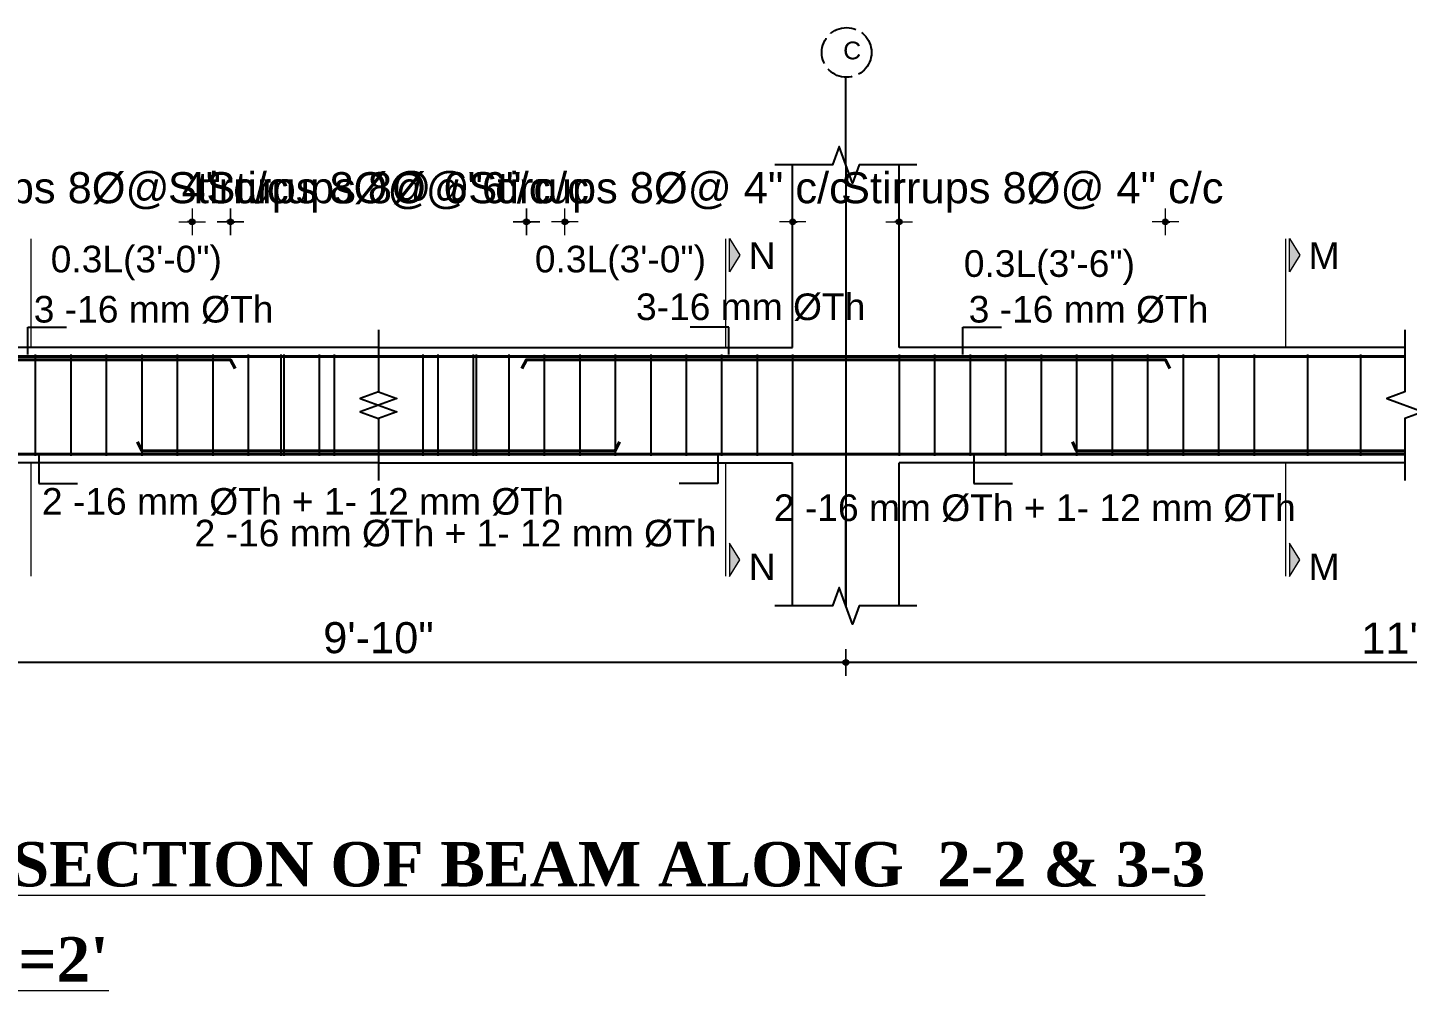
# Model space of a CAD drawing. Header units: inches. Extents: x 149715 to 156550, y -16726 to -14386.
# Drawn here: x 154935.9 to 155246.8, y -15717.7 to -15500.8 of the extents above; entities that cross this region are included whole.
import ezdxf

# ---------------------------------------------------------------- set-up
doc = ezdxf.new("R2010")
doc.units = ezdxf.units.IN
doc.header["$LTSCALE"] = 0.5
doc.header["$MEASUREMENT"] = 0
doc.header["$PDMODE"] = 66
doc.linetypes.add('ACAD_ISO02W100', pattern=[15, 12, -3])
for name, color, linetype, lineweight in [('BAR', 5, 'Continuous', 40), ('dimension', 100, 'Continuous', 13), ('HATCH1', 4, 'ACAD_ISO02W100', 13), ('TEXT', 220, 'Continuous', 9)]:
    doc.layers.add(name, color=color, linetype=linetype, lineweight=lineweight)
doc.layers.add('STIRRUP', color=10, linetype='Continuous')
doc.styles.add('1.8', font='times.ttf', dxfattribs={"width": 0.8, "height": 6})
doc.styles.add('style1', font='arial.ttf', dxfattribs={"height": 7})
doc.dimstyles.new('1.4', dxfattribs={"dimscale": 0, "dimtxt": 6, "dimasz": 0.5, "dimexe": 2, "dimexo": 9, "dimgap": 2, "dimtad": 1, "dimdec": 0, "dimlfac": 0.5, "dimzin": 3, "dimdsep": 46, "dimlunit": 4, "dimtxsty": '1.8', "dimblk": 'DIM', "dimcen": 3, "dimdle": 3, "dimse1": 1, "dimse2": 1, "dimclrd": 256, "dimclre": 256, "dimclrt": 7, "dimadec": 1, "dimazin": 2, "dimtfac": 1, "dimtdec": 0, "dimtix": 1, "dimtofl": 0, "dimtmove": 2, "dimatfit": 3, "dimldrblk": 'ARW', "dimfxl": 2, "dimfrac": 2, "dimtolj": 2, "dimtzin": 0, "dimarcsym": 0})

# ---------------------------------------------------------------- blocks, each defined once
blk = doc.blocks.new('DIM')
at = {"layer": 'dimension'}
h = blk.add_hatch(color=256, dxfattribs=at)
h.paths.add_polyline_path([(0, 1.28), (0, 0), (1.28, 0, 0.414214)])
h.paths.add_polyline_path([(1.28, 0), (0, 0), (0, -1.28, 0.414214)])
h.paths.add_polyline_path([(0, 0), (-1.28, 0, 0.414214), (0, -1.28)])
h.paths.add_polyline_path([(0, 1.28, 0.414214), (-1.28, 0), (0, 0)])
for p, q in [((-6, 0), (6, 0)), ((0, 6), (0, -6))]:
    blk.add_line(p, q, dxfattribs=at)
blk.add_circle((0, 0), 1.28, dxfattribs=at)
blk = doc.blocks.new('*D794')
at = {"layer": 'Defpoints', "color": 0, "ltscale": 10, "transparency": 16777216}
for p in [(154981.6, -15544.56), (155056.95, -15561.11), (154981.6, -15575.62)]:
    blk.add_point(p, dxfattribs=at)
at = {"layer": 'dimension', "lineweight": -2, "ltscale": 10, "transparency": 16777216}
for p, q in [((154981.1, -15544.56), (154980.6, -15544.56)), ((155057.45, -15544.56), (155057.95, -15544.56))]:
    blk.add_line(p, q, dxfattribs=at)
at = {"layer": 'dimension', "lineweight": -2, "ltscale": 10, "transparency": 16777216, "xscale": 0.5, "yscale": 0.5, "zscale": 0.5}
blk.add_blockref('DIM', (154981.6, -15544.56), dxfattribs=at)
at = {"layer": 'dimension', "lineweight": -2, "ltscale": 10, "transparency": 16777216, "xscale": 0.5, "yscale": 0.5, "zscale": 0.5, "rotation": 180}
blk.add_blockref('DIM', (155056.95, -15544.56), dxfattribs=at)
at = {"layer": 'dimension', "color": 7, "ltscale": 10, "transparency": 16777216, "insert": (155019.27, -15537.91), "char_height": 7, "attachment_point": 5, "style": 'style1'}
blk.add_mtext('\\A2;Stirrups 8%%C@ 6" c/c', dxfattribs=at)
blk = doc.blocks.new('ARW')
at = {"layer": 'dimension'}
blk.add_lwpolyline([(10, 0, 0, 6, 0), (0, 0, 0, 0, 0), (10, 0, 0, 0, 0)], format="xyseb", dxfattribs=at)
blk = doc.blocks.new('*D795')
at = {"layer": 'Defpoints', "color": 0, "ltscale": 10, "transparency": 16777216}
for p in [(154921.6, -15544.56), (154921.6, -15558.11), (154981.6, -15575.62)]:
    blk.add_point(p, dxfattribs=at)
at = {"layer": 'dimension', "lineweight": -2, "ltscale": 10, "transparency": 16777216}
for p, q in [((154921.1, -15544.56), (154920.6, -15544.56)), ((154982.1, -15544.56), (154982.6, -15544.56))]:
    blk.add_line(p, q, dxfattribs=at)
at = {"layer": 'dimension', "lineweight": -2, "ltscale": 10, "transparency": 16777216, "xscale": 0.5, "yscale": 0.5, "zscale": 0.5}
blk.add_blockref('DIM', (154921.6, -15544.56), dxfattribs=at)
at = {"layer": 'dimension', "lineweight": -2, "ltscale": 10, "transparency": 16777216, "xscale": 0.5, "yscale": 0.5, "zscale": 0.5, "rotation": 180}
blk.add_blockref('DIM', (154981.6, -15544.56), dxfattribs=at)
at = {"layer": 'dimension', "color": 7, "ltscale": 10, "transparency": 16777216, "insert": (154951.6, -15537.91), "char_height": 7, "attachment_point": 5, "style": 'style1'}
blk.add_mtext('\\A2;Stirrups 8%%C@ 4" c/c', dxfattribs=at)
blk = doc.blocks.new('*D798')
at = {"layer": 'Defpoints', "color": 0, "ltscale": 10, "transparency": 16777216}
for p in [(155120.3, -15629.35), (154909.6, -15631.06), (154909.6, -15643.87)]:
    blk.add_point(p, dxfattribs=at)
at = {"layer": 'dimension', "lineweight": -2, "ltscale": 10, "transparency": 16777216}
blk.add_line((155119.8, -15643.87), (154910.1, -15643.87), dxfattribs=at)
at = {"layer": 'dimension', "lineweight": -2, "ltscale": 10, "transparency": 16777216, "xscale": 0.5, "yscale": 0.5, "zscale": 0.5, "rotation": 180}
blk.add_blockref('DIM', (154909.6, -15643.87), dxfattribs=at)
at = {"layer": 'dimension', "lineweight": -2, "ltscale": 10, "transparency": 16777216, "xscale": 0.5, "yscale": 0.5, "zscale": 0.5}
blk.add_blockref('DIM', (155120.3, -15643.87), dxfattribs=at)
at = {"layer": 'dimension', "color": 7, "ltscale": 10, "transparency": 16777216, "insert": (155014.95, -15638.3), "char_height": 7, "attachment_point": 5, "style": 'style1'}
blk.add_mtext('\\A2;9\'-10"', dxfattribs=at)
blk = doc.blocks.new('*D801')
at = {"layer": 'Defpoints', "color": 0, "ltscale": 10, "transparency": 16777216}
for p in [(155120.3, -15629.35), (155377.52, -15631.06), (155120.3, -15643.87)]:
    blk.add_point(p, dxfattribs=at)
at = {"layer": 'dimension', "lineweight": -2, "ltscale": 10, "transparency": 16777216}
blk.add_line((155377.02, -15643.87), (155120.8, -15643.87), dxfattribs=at)
at = {"layer": 'dimension', "lineweight": -2, "ltscale": 10, "transparency": 16777216, "xscale": 0.5, "yscale": 0.5, "zscale": 0.5, "rotation": 180}
blk.add_blockref('DIM', (155120.3, -15643.87), dxfattribs=at)
at = {"layer": 'dimension', "lineweight": -2, "ltscale": 10, "transparency": 16777216, "xscale": 0.5, "yscale": 0.5, "zscale": 0.5}
blk.add_blockref('DIM', (155377.52, -15643.87), dxfattribs=at)
at = {"layer": 'dimension', "color": 7, "ltscale": 10, "transparency": 16777216, "insert": (155248.91, -15638.36), "char_height": 7, "attachment_point": 5, "style": 'style1'}
blk.add_mtext('\\A2;11\'-2"', dxfattribs=at)
blk = doc.blocks.new('*D802')
at = {"layer": 'Defpoints', "color": 0, "ltscale": 10, "transparency": 16777216}
for p in [(155048.3, -15544.56), (154972.95, -15561.11), (155048.3, -15575.62)]:
    blk.add_point(p, dxfattribs=at)
at = {"layer": 'dimension', "lineweight": -2, "ltscale": 10, "transparency": 16777216}
for p, q in [((154972.45, -15544.56), (154971.95, -15544.56)), ((155048.8, -15544.56), (155049.3, -15544.56))]:
    blk.add_line(p, q, dxfattribs=at)
at = {"layer": 'dimension', "lineweight": -2, "ltscale": 10, "transparency": 16777216, "xscale": 0.5, "yscale": 0.5, "zscale": 0.5}
blk.add_blockref('DIM', (154972.95, -15544.56), dxfattribs=at)
at = {"layer": 'dimension', "lineweight": -2, "ltscale": 10, "transparency": 16777216, "xscale": 0.5, "yscale": 0.5, "zscale": 0.5, "rotation": 180}
blk.add_blockref('DIM', (155048.3, -15544.56), dxfattribs=at)
at = {"layer": 'dimension', "color": 7, "ltscale": 10, "transparency": 16777216, "insert": (155010.62, -15537.91), "char_height": 7, "attachment_point": 5, "style": 'style1'}
blk.add_mtext('\\A2;Stirrups 8%%C@ 6" c/c', dxfattribs=at)
blk = doc.blocks.new('*D803')
at = {"layer": 'Defpoints', "color": 0, "ltscale": 10, "transparency": 16777216}
for p in [(155108.3, -15544.56), (155108.3, -15558.11), (155048.3, -15575.62)]:
    blk.add_point(p, dxfattribs=at)
at = {"layer": 'dimension', "lineweight": -2, "ltscale": 10, "transparency": 16777216}
for p, q in [((155047.8, -15544.56), (155047.3, -15544.56)), ((155108.8, -15544.56), (155109.3, -15544.56))]:
    blk.add_line(p, q, dxfattribs=at)
at = {"layer": 'dimension', "lineweight": -2, "ltscale": 10, "transparency": 16777216, "xscale": 0.5, "yscale": 0.5, "zscale": 0.5}
blk.add_blockref('DIM', (155048.3, -15544.56), dxfattribs=at)
at = {"layer": 'dimension', "lineweight": -2, "ltscale": 10, "transparency": 16777216, "xscale": 0.5, "yscale": 0.5, "zscale": 0.5, "rotation": 180}
blk.add_blockref('DIM', (155108.3, -15544.56), dxfattribs=at)
at = {"layer": 'dimension', "color": 7, "ltscale": 10, "transparency": 16777216, "insert": (155078.3, -15537.91), "char_height": 7, "attachment_point": 5, "style": 'style1'}
blk.add_mtext('\\A2;Stirrups 8%%C@ 4" c/c', dxfattribs=at)
blk = doc.blocks.new('*D804')
at = {"layer": 'Defpoints', "color": 0, "ltscale": 10, "transparency": 16777216}
for p in [(155132.3, -15544.56), (155132.3, -15558.11), (155192.3, -15575.62)]:
    blk.add_point(p, dxfattribs=at)
at = {"layer": 'dimension', "lineweight": -2, "ltscale": 10, "transparency": 16777216}
for p, q in [((155131.8, -15544.56), (155131.3, -15544.56)), ((155192.8, -15544.56), (155193.3, -15544.56))]:
    blk.add_line(p, q, dxfattribs=at)
at = {"layer": 'dimension', "lineweight": -2, "ltscale": 10, "transparency": 16777216, "xscale": 0.5, "yscale": 0.5, "zscale": 0.5}
blk.add_blockref('DIM', (155132.3, -15544.56), dxfattribs=at)
at = {"layer": 'dimension', "lineweight": -2, "ltscale": 10, "transparency": 16777216, "xscale": 0.5, "yscale": 0.5, "zscale": 0.5, "rotation": 180}
blk.add_blockref('DIM', (155192.3, -15544.56), dxfattribs=at)
at = {"layer": 'dimension', "color": 7, "ltscale": 10, "transparency": 16777216, "insert": (155162.3, -15537.91), "char_height": 7, "attachment_point": 5, "style": 'style1'}
blk.add_mtext('\\A2;Stirrups 8%%C@ 4" c/c', dxfattribs=at)

msp = doc.modelspace()

# ---------------------------------------------------------------- hatches: boundary and pattern name
at = {"layer": 'TEXT', "ltscale": 10}
for points in [[(155094.1, -15548.32), (155094.1, -15555.82), (155096.41, -15552.07)], [(155220.29, -15548.32), (155220.29, -15555.82), (155222.6, -15552.07)], [(155094.1, -15624.46), (155094.1, -15616.96), (155096.41, -15620.71)], [(155220.29, -15624.46), (155220.29, -15616.96), (155222.6, -15620.71)]]:
    msp.add_hatch(color=256, dxfattribs=at).paths.add_polyline_path(points)

# ---------------------------------------------------------------- linework, layer by layer
for p, q in [((155120.3, -15531.7), (155120.3, -15511.75)), ((155120.3, -15531.7), (155120.3, -15631.06)), ((155120.3, -15631.06), (155120.3, -15611.11))]:
    msp.add_line(p, q)
at = {"ltscale": 10}
for p, q in [((155108.3, -15572.87), (155108.3, -15531.7)), ((155132.3, -15572.87), (155132.3, -15531.7)), ((155014.95, -15572.87), (154921.6, -15572.87)), ((155014.95, -15572.87), (155108.3, -15572.87)), ((155246.3, -15572.87), (155132.3, -15572.87)), ((155014.95, -15598.87), (154921.6, -15598.87)), ((155014.95, -15598.87), (155108.3, -15598.87)), ((155108.3, -15631.06), (155108.3, -15598.87)), ((155246.3, -15598.87), (155132.3, -15598.87)), ((155132.3, -15631.06), (155132.3, -15598.87))]:
    msp.add_line(p, q, dxfattribs=at)
at = {"linetype": 'Continuous', "ltscale": 10}
for points in [[(155136.3, -15531.7), (155123.3, -15531.7), (155121.8, -15535.83), (155118.8, -15527.58), (155117.3, -15531.7), (155104.3, -15531.7)], [(155014.95, -15568.87), (155014.95, -15582.87), (155010.83, -15584.37), (155019.07, -15587.37), (155014.95, -15588.87), (155014.95, -15602.87)], [(155014.95, -15568.87), (155014.95, -15582.87), (155010.83, -15584.37), (155019.07, -15587.37), (155014.95, -15588.87), (155014.95, -15602.87)], [(155014.95, -15568.87), (155014.95, -15582.87), (155019.07, -15584.37), (155010.83, -15587.37), (155014.95, -15588.87), (155014.95, -15602.87)], [(155014.95, -15568.87), (155014.95, -15582.87), (155019.07, -15584.37), (155010.83, -15587.37), (155014.95, -15588.87), (155014.95, -15602.87)], [(155246.3, -15568.87), (155246.3, -15582.87), (155242.18, -15584.37), (155250.42, -15587.37), (155246.3, -15588.87), (155246.3, -15602.87)], [(155136.3, -15631.06), (155123.3, -15631.06), (155121.8, -15635.18), (155118.8, -15626.94), (155117.3, -15631.06), (155104.3, -15631.06)]]:
    msp.add_lwpolyline(points, dxfattribs=at)
at = {"layer": 'BAR', "ltscale": 10}
for p, q in [((154909.6, -15574.87), (155014.95, -15574.87)), ((155120.3, -15574.87), (155014.95, -15574.87)), ((155120.3, -15574.87), (155246.3, -15574.87)), ((154909.6, -15596.87), (155014.95, -15596.87)), ((155120.3, -15596.87), (155014.95, -15596.87)), ((155120.3, -15596.87), (155246.3, -15596.87))]:
    msp.add_line(p, q, dxfattribs=at)
for points in [[(154982.64, -15577.62), (154981.6, -15575.62), (154909.6, -15575.62)], [(155047.26, -15577.62), (155048.3, -15575.62), (155120.3, -15575.62)], [(155193.34, -15577.62), (155192.3, -15575.62), (155120.3, -15575.62)], [(154960.64, -15594.12), (154961.6, -15596.12), (155014.95, -15596.12)], [(155069.25, -15594.12), (155068.3, -15596.12), (155014.95, -15596.12)], [(155171.34, -15594.12), (155172.3, -15596.12), (155246.3, -15596.12)]]:
    msp.add_lwpolyline(points, dxfattribs=at)
at = {"layer": 'dimension', "ltscale": 10}
for p, q in [((154936.65, -15572.87), (154936.65, -15548.37)), ((155093.24, -15572.87), (155093.24, -15548.37)), ((155219.43, -15572.87), (155219.43, -15548.37)), ((154936.65, -15624.41), (154936.65, -15598.87)), ((155093.24, -15624.41), (155093.24, -15598.87)), ((155219.43, -15624.41), (155219.43, -15598.87))]:
    msp.add_line(p, q, dxfattribs=at)
for points in [[(155094.1, -15555.82), (155094.1, -15548.32), (155096.41, -15552.07), (155094.1, -15555.82)], [(155220.29, -15555.82), (155220.29, -15548.32), (155222.6, -15552.07), (155220.29, -15555.82)]]:
    msp.add_lwpolyline(points, dxfattribs=at)
at = {"layer": 'HATCH1', "lineweight": 25}
msp.add_circle((155120.46, -15506.38), 5.6, dxfattribs=at)
at = {"layer": 'STIRRUP'}
for p, q in [((154937.6, -15574.47), (154937.6, -15597.27)), ((154945.6, -15574.47), (154945.6, -15597.27)), ((154953.6, -15574.47), (154953.6, -15597.27)), ((154961.6, -15574.47), (154961.6, -15597.27)), ((154969.6, -15574.47), (154969.6, -15597.27)), ((154977.6, -15574.47), (154977.6, -15597.27)), ((154985.6, -15574.47), (154985.6, -15597.27)), ((154992.95, -15574.47), (154992.95, -15597.27)), ((154993.6, -15574.47), (154993.6, -15597.27)), ((155001.6, -15574.47), (155001.6, -15597.27)), ((155004.95, -15574.47), (155004.95, -15597.27)), ((155024.95, -15574.47), (155024.95, -15597.27)), ((155028.3, -15574.47), (155028.3, -15597.27)), ((155036.3, -15574.47), (155036.3, -15597.27)), ((155036.95, -15574.47), (155036.95, -15597.27)), ((155044.3, -15574.47), (155044.3, -15597.27)), ((155052.3, -15574.47), (155052.3, -15597.27)), ((155060.3, -15574.47), (155060.3, -15597.27)), ((155068.3, -15574.47), (155068.3, -15597.27)), ((155076.3, -15574.47), (155076.3, -15597.27)), ((155084.3, -15574.47), (155084.3, -15597.27)), ((155092.3, -15574.47), (155092.3, -15597.27)), ((155100.3, -15574.47), (155100.3, -15597.27)), ((155108.3, -15574.47), (155108.3, -15597.27)), ((155132.3, -15574.47), (155132.3, -15597.27)), ((155140.3, -15574.47), (155140.3, -15597.27)), ((155148.3, -15574.47), (155148.3, -15597.27)), ((155156.3, -15574.47), (155156.3, -15597.27)), ((155164.3, -15574.47), (155164.3, -15597.27)), ((155172.3, -15574.47), (155172.3, -15597.27)), ((155180.3, -15574.47), (155180.3, -15597.27)), ((155188.3, -15574.47), (155188.3, -15597.27)), ((155196.3, -15574.47), (155196.3, -15597.27)), ((155204.3, -15574.47), (155204.3, -15597.27)), ((155212.3, -15574.47), (155212.3, -15597.27)), ((155224.3, -15574.47), (155224.3, -15597.27)), ((155236.3, -15574.47), (155236.3, -15597.27))]:
    msp.add_line(p, q, dxfattribs=at)
at = {"layer": 'TEXT', "ltscale": 10}
for points in [[(155094.1, -15616.96), (155094.1, -15624.46), (155096.41, -15620.71), (155094.1, -15616.96)], [(155220.29, -15616.96), (155220.29, -15624.46), (155222.6, -15620.71), (155220.29, -15616.96)]]:
    msp.add_lwpolyline(points, dxfattribs=at)

# ---------------------------------------------------------------- texts
at = {"layer": 'HATCH1', "lineweight": 25, "style": 'style1'}
msp.add_text('C', height=4, dxfattribs=at).set_placement((155119.69, -15507.93))
at = {"layer": 'TEXT', "style": 'style1'}
for s, p in [('0.3L(3\'-0")', (154941.08, -15555.93)), ('0.3L(3\'-0")', (155050.19, -15555.93)), ('0.3L(3\'-6")', (155146.87, -15556.95))]:
    msp.add_text(s, height=6, dxfattribs=at).set_placement(p)
at = {"layer": 'TEXT', "ltscale": 10, "style": 'style1'}
for s, p in [('N', (155098.4, -15555.16)), ('M', (155224.59, -15555.16)), ('3 -16 mm %%CTh ', (154937.26, -15567.24)), ('3-16 mm %%CTh', (155072.99, -15566.69)), ('3 -16 mm %%CTh ', (155147.97, -15567.24)), ('2 -16 mm %%CTh + 1- 12 mm %%CTh', (154939.1, -15610.54)), ('2 -16 mm %%CTh + 1- 12 mm %%CTh', (155104.07, -15611.97)), ('2 -16 mm %%CTh + 1- 12 mm %%CTh', (154973.51, -15617.69)), ('N', (155098.4, -15625.29)), ('M', (155224.59, -15625.29))]:
    msp.add_text(s, height=6, dxfattribs=at).set_placement(p)
at = {"layer": 'TEXT', "char_height": 10, "width": 450.6233, "style": 'style1'}
for s, insert, attachment_point in [('{\\fTimes New Roman|b1|i0|c0|p18;\\LLONGITUDINAL SECTION OF BEAM ALONG  2-2 & 3-3}', (155201.29, -15684.3), 3), ('{\\fTimes New Roman|b1|i0|c0|p18;\\LSCALE : 1" =2\'}', (154851.15, -15705.74), 1)]:
    msp.add_mtext(s, dxfattribs=dict(at, insert=insert, attachment_point=attachment_point))

# ---------------------------------------------------------------- dimensions: what is measured, and where the dimension line sits
at = {"layer": 'dimension', "ltscale": 10}
for base, p1, p2, text, picture, middle in [((154921.6, -15544.56), (154981.6, -15575.62), (154921.6, -15558.11), 'Stirrups 8%%C@ 4" c/c', '*D795', (154951.6, -15537.91)), ((154981.6, -15544.56), (155056.95, -15561.11), (154981.6, -15575.62), 'Stirrups 8%%C@ 6" c/c', '*D794', (155019.27, -15537.91)), ((155132.3, -15544.56), (155192.3, -15575.62), (155132.3, -15558.11), 'Stirrups 8%%C@ 4" c/c', '*D804', (155162.3, -15537.91)), ((154909.6, -15643.87), (155120.3, -15629.35), (154909.6, -15631.06), '9\'-10"', '*D798', (155014.95, -15638.3)), ((155120.3, -15643.87), (155377.52, -15631.06), (155120.3, -15629.35), '11\'-2"', '*D801', (155248.91, -15638.36))]:
    dim = msp.add_linear_dim(base=base, p1=p1, p2=p2, angle=180, text=text, dimstyle='1.4', override={"dimscale": 1, "dimtxsty": 'style1'}, dxfattribs=at)
    dim.commit()
    dim.dimension.update_dxf_attribs({"geometry": picture, "text_midpoint": middle})
for base, p1, p2, text, picture, middle in [((155048.3, -15544.56), (154972.95, -15561.11), (155048.3, -15575.62), 'Stirrups 8%%C@ 6" c/c', '*D802', (155010.62, -15537.91)), ((155108.3, -15544.56), (155048.3, -15575.62), (155108.3, -15558.11), 'Stirrups 8%%C@ 4" c/c', '*D803', (155078.3, -15537.91))]:
    dim = msp.add_linear_dim(base=base, p1=p1, p2=p2, text=text, dimstyle='1.4', override={"dimscale": 1, "dimtxsty": 'style1'}, dxfattribs=at)
    dim.commit()
    dim.dimension.update_dxf_attribs({"geometry": picture, "text_midpoint": middle})

# ---------------------------------------------------------------- leaders
for points in [[(154935.95, -15574.47), (154935.95, -15568.26), (154944.67, -15568.26)], [(155093.94, -15574.47), (155093.94, -15568.26), (155085.22, -15568.26)], [(155146.66, -15574.47), (155146.66, -15568.26), (155155.38, -15568.26)], [(154938.43, -15597.27), (154938.43, -15603.48), (154947.15, -15603.48)], [(155091.46, -15597.27), (155091.46, -15603.48), (155082.74, -15603.48)], [(155149.14, -15597.27), (155149.14, -15603.48), (155157.86, -15603.48)]]:
    msp.add_leader(points, dimstyle='1.4', override={"dimscale": 1, "dimtxsty": 'style1'}, dxfattribs=at)

doc.saveas('drawing.dxf')
